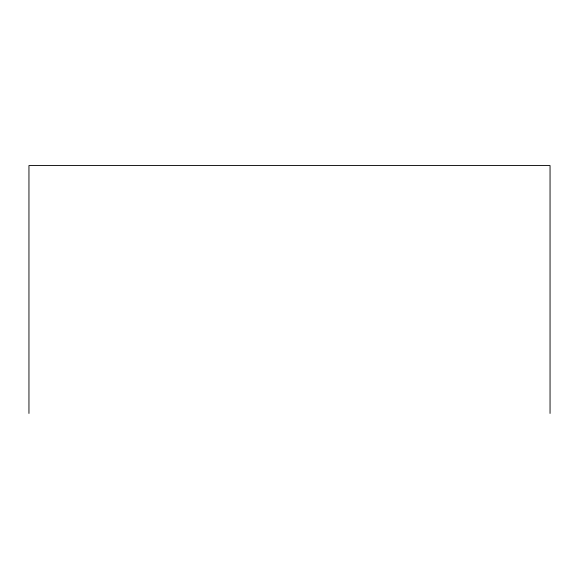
<?xml version="1.0" encoding="UTF-8"?>
<svg xmlns="http://www.w3.org/2000/svg" width="579" height="579" viewBox="0 0 579 579"><rect width="100%" height="100%" fill="white"/><g stroke="black" fill="none" stroke-linecap="round" stroke-linejoin="round"><path stroke-width="0.87" d="M550.05 413.435L550.05 165.565L28.95 165.565L28.95 413.435"/></g></svg>
